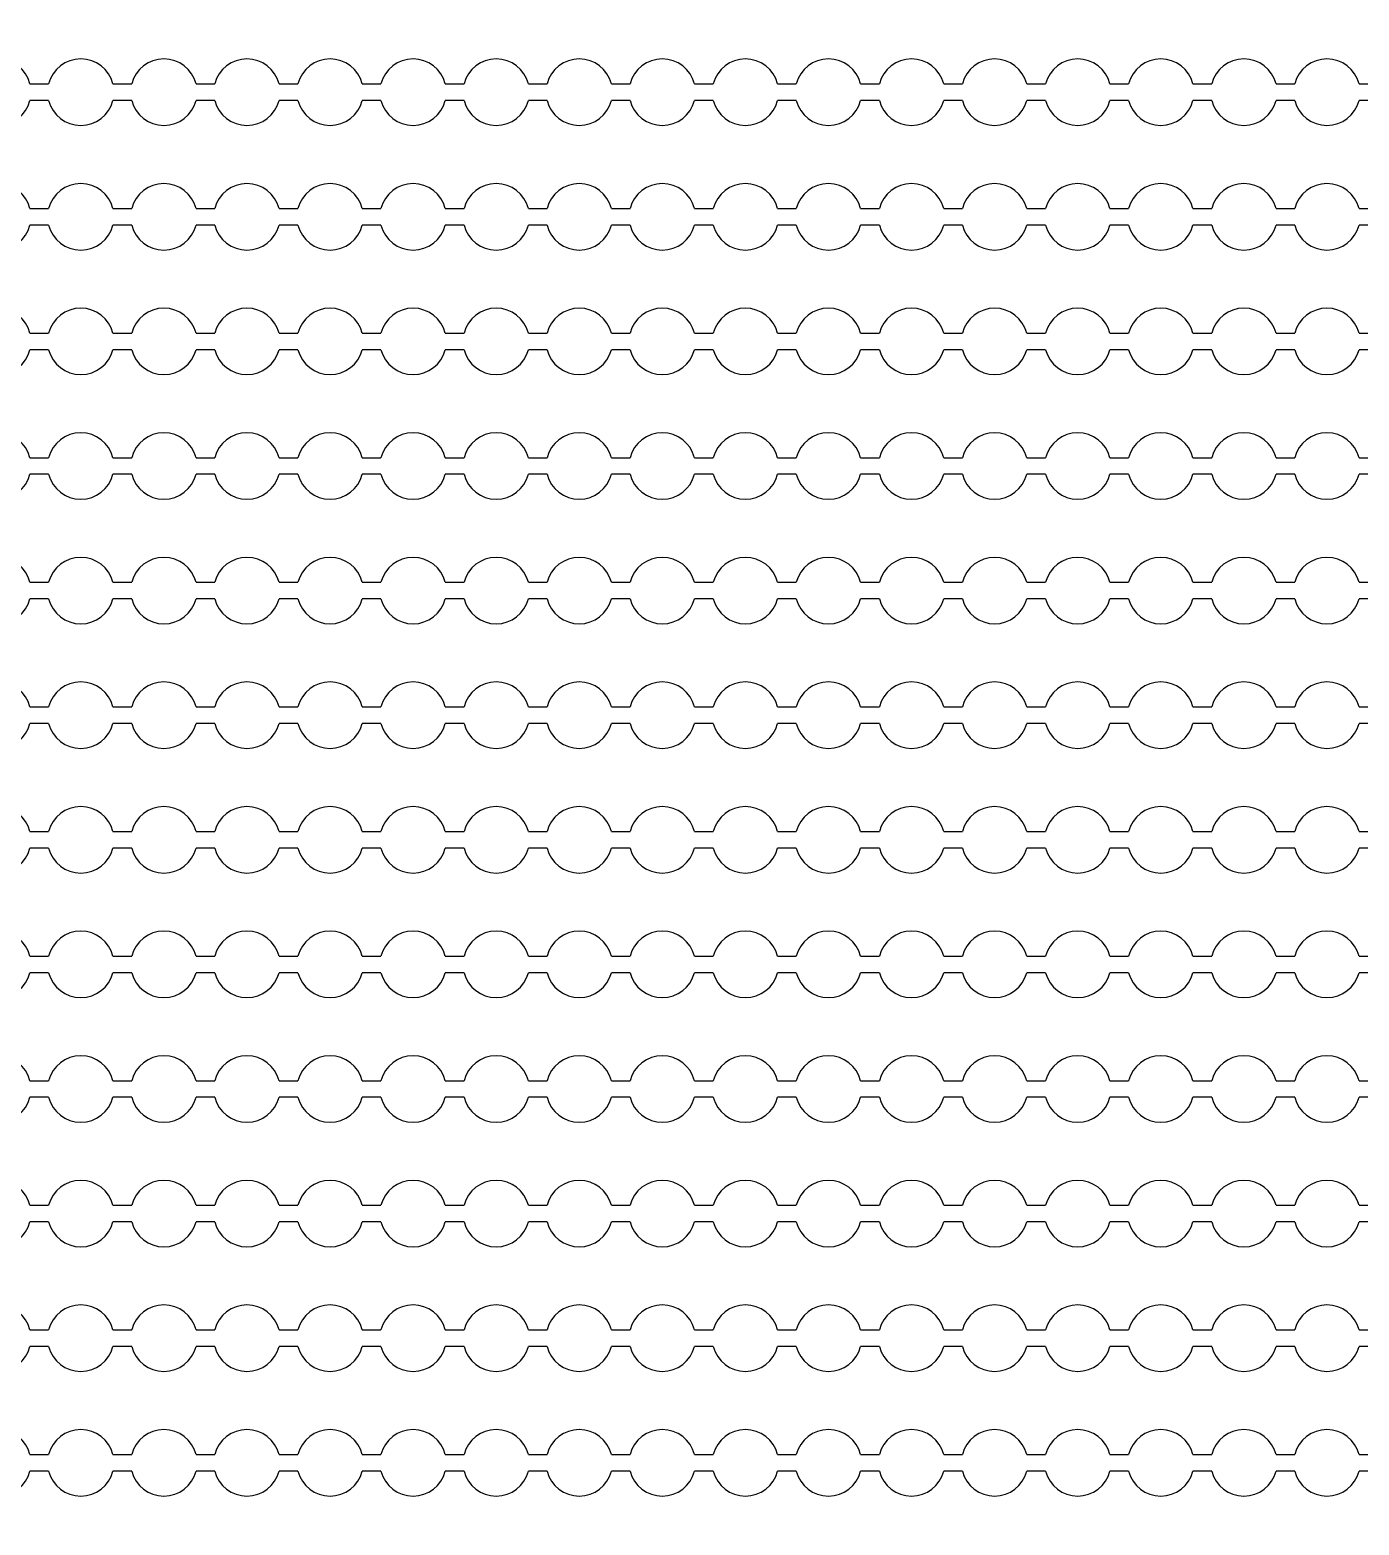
# Model space of a CAD drawing. Extents: x 4056 to 105656, y 4120 to 105720.
# Drawn here: x 32964 to 33764, y 33165 to 34065 of the extents above; entities that cross this region are included whole.
import ezdxf

# ---------------------------------------------------------------- set-up
doc = ezdxf.new("R2010")
doc.units = 13
doc.header["$MEASUREMENT"] = 0
doc.layers.add('Main Layer', color=7, linetype='Continuous', lineweight=0)

msp = doc.modelspace()

# ---------------------------------------------------------------- linework, layer by layer
for p, q in [((32963.87, 34032.98), (32975.14, 34032.98)), ((33013.87, 34032.98), (33025.14, 34032.98)), ((33063.87, 34032.98), (33075.14, 34032.98)), ((33113.87, 34032.98), (33125.14, 34032.98)), ((33163.87, 34032.98), (33175.14, 34032.98)), ((33213.87, 34032.98), (33225.14, 34032.98)), ((33263.87, 34032.98), (33275.14, 34032.98)), ((33313.87, 34032.98), (33325.14, 34032.98)), ((33363.87, 34032.98), (33375.14, 34032.98)), ((33413.87, 34032.98), (33425.14, 34032.98)), ((33463.87, 34032.98), (33475.14, 34032.98)), ((33513.87, 34032.98), (33525.14, 34032.98)), ((33563.87, 34032.98), (33575.14, 34032.98)), ((33613.87, 34032.98), (33625.14, 34032.98)), ((33663.87, 34032.98), (33675.14, 34032.98)), ((33713.87, 34032.98), (33725.14, 34032.98)), ((33763.87, 34032.98), (33775.14, 34032.98)), ((32975.14, 34022.98), (32963.87, 34022.98)), ((33025.14, 34022.98), (33013.87, 34022.98)), ((33075.14, 34022.98), (33063.87, 34022.98)), ((33125.14, 34022.98), (33113.87, 34022.98)), ((33175.14, 34022.98), (33163.87, 34022.98)), ((33225.14, 34022.98), (33213.87, 34022.98)), ((33275.14, 34022.98), (33263.87, 34022.98)), ((33325.14, 34022.98), (33313.87, 34022.98)), ((33375.14, 34022.98), (33363.87, 34022.98)), ((33425.14, 34022.98), (33413.87, 34022.98)), ((33475.14, 34022.98), (33463.87, 34022.98)), ((33525.14, 34022.98), (33513.87, 34022.98)), ((33575.14, 34022.98), (33563.87, 34022.98)), ((33625.14, 34022.98), (33613.87, 34022.98)), ((33675.14, 34022.98), (33663.87, 34022.98)), ((33725.14, 34022.98), (33713.87, 34022.98)), ((33775.14, 34022.98), (33763.87, 34022.98)), ((32963.87, 33957.98), (32975.14, 33957.98)), ((33013.87, 33957.98), (33025.14, 33957.98)), ((33063.87, 33957.98), (33075.14, 33957.98)), ((33113.87, 33957.98), (33125.14, 33957.98)), ((33163.87, 33957.98), (33175.14, 33957.98)), ((33213.87, 33957.98), (33225.14, 33957.98)), ((33263.87, 33957.98), (33275.14, 33957.98)), ((33313.87, 33957.98), (33325.14, 33957.98)), ((33363.87, 33957.98), (33375.14, 33957.98)), ((33413.87, 33957.98), (33425.14, 33957.98)), ((33463.87, 33957.98), (33475.14, 33957.98)), ((33513.87, 33957.98), (33525.14, 33957.98)), ((33563.87, 33957.98), (33575.14, 33957.98)), ((33613.87, 33957.98), (33625.14, 33957.98)), ((33663.87, 33957.98), (33675.14, 33957.98)), ((33713.87, 33957.98), (33725.14, 33957.98)), ((33763.87, 33957.98), (33775.14, 33957.98)), ((32975.14, 33947.98), (32963.87, 33947.98)), ((33025.14, 33947.98), (33013.87, 33947.98)), ((33075.14, 33947.98), (33063.87, 33947.98)), ((33125.14, 33947.98), (33113.87, 33947.98)), ((33175.14, 33947.98), (33163.87, 33947.98)), ((33225.14, 33947.98), (33213.87, 33947.98)), ((33275.14, 33947.98), (33263.87, 33947.98)), ((33325.14, 33947.98), (33313.87, 33947.98)), ((33375.14, 33947.98), (33363.87, 33947.98)), ((33425.14, 33947.98), (33413.87, 33947.98)), ((33475.14, 33947.98), (33463.87, 33947.98)), ((33525.14, 33947.98), (33513.87, 33947.98)), ((33575.14, 33947.98), (33563.87, 33947.98)), ((33625.14, 33947.98), (33613.87, 33947.98)), ((33675.14, 33947.98), (33663.87, 33947.98)), ((33725.14, 33947.98), (33713.87, 33947.98)), ((33775.14, 33947.98), (33763.87, 33947.98)), ((32963.87, 33882.98), (32975.14, 33882.98)), ((33013.87, 33882.98), (33025.14, 33882.98)), ((33063.87, 33882.98), (33075.14, 33882.98)), ((33113.87, 33882.98), (33125.14, 33882.98)), ((33163.87, 33882.98), (33175.14, 33882.98)), ((33213.87, 33882.98), (33225.14, 33882.98)), ((33263.87, 33882.98), (33275.14, 33882.98)), ((33313.87, 33882.98), (33325.14, 33882.98)), ((33363.87, 33882.98), (33375.14, 33882.98)), ((33413.87, 33882.98), (33425.14, 33882.98)), ((33463.87, 33882.98), (33475.14, 33882.98)), ((33513.87, 33882.98), (33525.14, 33882.98)), ((33563.87, 33882.98), (33575.14, 33882.98)), ((33613.87, 33882.98), (33625.14, 33882.98)), ((33663.87, 33882.98), (33675.14, 33882.98)), ((33713.87, 33882.98), (33725.14, 33882.98)), ((33763.87, 33882.98), (33775.14, 33882.98)), ((32975.14, 33872.98), (32963.87, 33872.98)), ((33025.14, 33872.98), (33013.87, 33872.98)), ((33075.14, 33872.98), (33063.87, 33872.98)), ((33125.14, 33872.98), (33113.87, 33872.98)), ((33175.14, 33872.98), (33163.87, 33872.98)), ((33225.14, 33872.98), (33213.87, 33872.98)), ((33275.14, 33872.98), (33263.87, 33872.98)), ((33325.14, 33872.98), (33313.87, 33872.98)), ((33375.14, 33872.98), (33363.87, 33872.98)), ((33425.14, 33872.98), (33413.87, 33872.98)), ((33475.14, 33872.98), (33463.87, 33872.98)), ((33525.14, 33872.98), (33513.87, 33872.98)), ((33575.14, 33872.98), (33563.87, 33872.98)), ((33625.14, 33872.98), (33613.87, 33872.98)), ((33675.14, 33872.98), (33663.87, 33872.98)), ((33725.14, 33872.98), (33713.87, 33872.98)), ((33775.14, 33872.98), (33763.87, 33872.98)), ((32963.87, 33807.98), (32975.14, 33807.98)), ((33013.87, 33807.98), (33025.14, 33807.98)), ((33063.87, 33807.98), (33075.14, 33807.98)), ((33113.87, 33807.98), (33125.14, 33807.98)), ((33163.87, 33807.98), (33175.14, 33807.98)), ((33213.87, 33807.98), (33225.14, 33807.98)), ((33263.87, 33807.98), (33275.14, 33807.98)), ((33313.87, 33807.98), (33325.14, 33807.98)), ((33363.87, 33807.98), (33375.14, 33807.98)), ((33413.87, 33807.98), (33425.14, 33807.98)), ((33463.87, 33807.98), (33475.14, 33807.98)), ((33513.87, 33807.98), (33525.14, 33807.98)), ((33563.87, 33807.98), (33575.14, 33807.98)), ((33613.87, 33807.98), (33625.14, 33807.98)), ((33663.87, 33807.98), (33675.14, 33807.98)), ((33713.87, 33807.98), (33725.14, 33807.98)), ((33763.87, 33807.98), (33775.14, 33807.98)), ((32975.14, 33797.98), (32963.87, 33797.98)), ((33025.14, 33797.98), (33013.87, 33797.98)), ((33075.14, 33797.98), (33063.87, 33797.98)), ((33125.14, 33797.98), (33113.87, 33797.98)), ((33175.14, 33797.98), (33163.87, 33797.98)), ((33225.14, 33797.98), (33213.87, 33797.98)), ((33275.14, 33797.98), (33263.87, 33797.98)), ((33325.14, 33797.98), (33313.87, 33797.98)), ((33375.14, 33797.98), (33363.87, 33797.98)), ((33425.14, 33797.98), (33413.87, 33797.98)), ((33475.14, 33797.98), (33463.87, 33797.98)), ((33525.14, 33797.98), (33513.87, 33797.98)), ((33575.14, 33797.98), (33563.87, 33797.98)), ((33625.14, 33797.98), (33613.87, 33797.98)), ((33675.14, 33797.98), (33663.87, 33797.98)), ((33725.14, 33797.98), (33713.87, 33797.98)), ((33775.14, 33797.98), (33763.87, 33797.98)), ((32963.87, 33732.98), (32975.14, 33732.98)), ((33013.87, 33732.98), (33025.14, 33732.98)), ((33063.87, 33732.98), (33075.14, 33732.98)), ((33113.87, 33732.98), (33125.14, 33732.98)), ((33163.87, 33732.98), (33175.14, 33732.98)), ((33213.87, 33732.98), (33225.14, 33732.98)), ((33263.87, 33732.98), (33275.14, 33732.98)), ((33313.87, 33732.98), (33325.14, 33732.98)), ((33363.87, 33732.98), (33375.14, 33732.98)), ((33413.87, 33732.98), (33425.14, 33732.98)), ((33463.87, 33732.98), (33475.14, 33732.98)), ((33513.87, 33732.98), (33525.14, 33732.98)), ((33563.87, 33732.98), (33575.14, 33732.98)), ((33613.87, 33732.98), (33625.14, 33732.98)), ((33663.87, 33732.98), (33675.14, 33732.98)), ((33713.87, 33732.98), (33725.14, 33732.98)), ((33763.87, 33732.98), (33775.14, 33732.98)), ((32975.14, 33722.98), (32963.87, 33722.98)), ((33025.14, 33722.98), (33013.87, 33722.98)), ((33075.14, 33722.98), (33063.87, 33722.98)), ((33125.14, 33722.98), (33113.87, 33722.98)), ((33175.14, 33722.98), (33163.87, 33722.98)), ((33225.14, 33722.98), (33213.87, 33722.98)), ((33275.14, 33722.98), (33263.87, 33722.98)), ((33325.14, 33722.98), (33313.87, 33722.98)), ((33375.14, 33722.98), (33363.87, 33722.98)), ((33425.14, 33722.98), (33413.87, 33722.98)), ((33475.14, 33722.98), (33463.87, 33722.98)), ((33525.14, 33722.98), (33513.87, 33722.98)), ((33575.14, 33722.98), (33563.87, 33722.98)), ((33625.14, 33722.98), (33613.87, 33722.98)), ((33675.14, 33722.98), (33663.87, 33722.98)), ((33725.14, 33722.98), (33713.87, 33722.98)), ((33775.14, 33722.98), (33763.87, 33722.98)), ((32963.87, 33657.98), (32975.14, 33657.98)), ((33013.87, 33657.98), (33025.14, 33657.98)), ((33063.87, 33657.98), (33075.14, 33657.98)), ((33113.87, 33657.98), (33125.14, 33657.98)), ((33163.87, 33657.98), (33175.14, 33657.98)), ((33213.87, 33657.98), (33225.14, 33657.98)), ((33263.87, 33657.98), (33275.14, 33657.98)), ((33313.87, 33657.98), (33325.14, 33657.98)), ((33363.87, 33657.98), (33375.14, 33657.98)), ((33413.87, 33657.98), (33425.14, 33657.98)), ((33463.87, 33657.98), (33475.14, 33657.98)), ((33513.87, 33657.98), (33525.14, 33657.98)), ((33563.87, 33657.98), (33575.14, 33657.98)), ((33613.87, 33657.98), (33625.14, 33657.98)), ((33663.87, 33657.98), (33675.14, 33657.98)), ((33713.87, 33657.98), (33725.14, 33657.98)), ((33763.87, 33657.98), (33775.14, 33657.98)), ((32975.14, 33647.98), (32963.87, 33647.98)), ((33025.14, 33647.98), (33013.87, 33647.98)), ((33075.14, 33647.98), (33063.87, 33647.98)), ((33125.14, 33647.98), (33113.87, 33647.98)), ((33175.14, 33647.98), (33163.87, 33647.98)), ((33225.14, 33647.98), (33213.87, 33647.98)), ((33275.14, 33647.98), (33263.87, 33647.98)), ((33325.14, 33647.98), (33313.87, 33647.98)), ((33375.14, 33647.98), (33363.87, 33647.98)), ((33425.14, 33647.98), (33413.87, 33647.98)), ((33475.14, 33647.98), (33463.87, 33647.98)), ((33525.14, 33647.98), (33513.87, 33647.98)), ((33575.14, 33647.98), (33563.87, 33647.98)), ((33625.14, 33647.98), (33613.87, 33647.98)), ((33675.14, 33647.98), (33663.87, 33647.98)), ((33725.14, 33647.98), (33713.87, 33647.98)), ((33775.14, 33647.98), (33763.87, 33647.98)), ((32963.87, 33582.98), (32975.14, 33582.98)), ((33013.87, 33582.98), (33025.14, 33582.98)), ((33063.87, 33582.98), (33075.14, 33582.98)), ((33113.87, 33582.98), (33125.14, 33582.98)), ((33163.87, 33582.98), (33175.14, 33582.98)), ((33213.87, 33582.98), (33225.14, 33582.98)), ((33263.87, 33582.98), (33275.14, 33582.98)), ((33313.87, 33582.98), (33325.14, 33582.98)), ((33363.87, 33582.98), (33375.14, 33582.98)), ((33413.87, 33582.98), (33425.14, 33582.98)), ((33463.87, 33582.98), (33475.14, 33582.98)), ((33513.87, 33582.98), (33525.14, 33582.98)), ((33563.87, 33582.98), (33575.14, 33582.98)), ((33613.87, 33582.98), (33625.14, 33582.98)), ((33663.87, 33582.98), (33675.14, 33582.98)), ((33713.87, 33582.98), (33725.14, 33582.98)), ((33763.87, 33582.98), (33775.14, 33582.98)), ((32975.14, 33572.98), (32963.87, 33572.98)), ((33025.14, 33572.98), (33013.87, 33572.98)), ((33075.14, 33572.98), (33063.87, 33572.98)), ((33125.14, 33572.98), (33113.87, 33572.98)), ((33175.14, 33572.98), (33163.87, 33572.98)), ((33225.14, 33572.98), (33213.87, 33572.98)), ((33275.14, 33572.98), (33263.87, 33572.98)), ((33325.14, 33572.98), (33313.87, 33572.98)), ((33375.14, 33572.98), (33363.87, 33572.98)), ((33425.14, 33572.98), (33413.87, 33572.98)), ((33475.14, 33572.98), (33463.87, 33572.98)), ((33525.14, 33572.98), (33513.87, 33572.98)), ((33575.14, 33572.98), (33563.87, 33572.98)), ((33625.14, 33572.98), (33613.87, 33572.98)), ((33675.14, 33572.98), (33663.87, 33572.98)), ((33725.14, 33572.98), (33713.87, 33572.98)), ((33775.14, 33572.98), (33763.87, 33572.98)), ((32963.87, 33507.98), (32975.14, 33507.98)), ((33013.87, 33507.98), (33025.14, 33507.98)), ((33063.87, 33507.98), (33075.14, 33507.98)), ((33113.87, 33507.98), (33125.14, 33507.98)), ((33163.87, 33507.98), (33175.14, 33507.98)), ((33213.87, 33507.98), (33225.14, 33507.98)), ((33263.87, 33507.98), (33275.14, 33507.98)), ((33313.87, 33507.98), (33325.14, 33507.98)), ((33363.87, 33507.98), (33375.14, 33507.98)), ((33413.87, 33507.98), (33425.14, 33507.98)), ((33463.87, 33507.98), (33475.14, 33507.98)), ((33513.87, 33507.98), (33525.14, 33507.98)), ((33563.87, 33507.98), (33575.14, 33507.98)), ((33613.87, 33507.98), (33625.14, 33507.98)), ((33663.87, 33507.98), (33675.14, 33507.98)), ((33713.87, 33507.98), (33725.14, 33507.98)), ((33763.87, 33507.98), (33775.14, 33507.98)), ((32975.14, 33497.98), (32963.87, 33497.98)), ((33025.14, 33497.98), (33013.87, 33497.98)), ((33075.14, 33497.98), (33063.87, 33497.98)), ((33125.14, 33497.98), (33113.87, 33497.98)), ((33175.14, 33497.98), (33163.87, 33497.98)), ((33225.14, 33497.98), (33213.87, 33497.98)), ((33275.14, 33497.98), (33263.87, 33497.98)), ((33325.14, 33497.98), (33313.87, 33497.98)), ((33375.14, 33497.98), (33363.87, 33497.98)), ((33425.14, 33497.98), (33413.87, 33497.98)), ((33475.14, 33497.98), (33463.87, 33497.98)), ((33525.14, 33497.98), (33513.87, 33497.98)), ((33575.14, 33497.98), (33563.87, 33497.98)), ((33625.14, 33497.98), (33613.87, 33497.98)), ((33675.14, 33497.98), (33663.87, 33497.98)), ((33725.14, 33497.98), (33713.87, 33497.98)), ((33775.14, 33497.98), (33763.87, 33497.98)), ((32963.87, 33432.98), (32975.14, 33432.98)), ((33013.87, 33432.98), (33025.14, 33432.98)), ((33063.87, 33432.98), (33075.14, 33432.98)), ((33113.87, 33432.98), (33125.14, 33432.98)), ((33163.87, 33432.98), (33175.14, 33432.98)), ((33213.87, 33432.98), (33225.14, 33432.98)), ((33263.87, 33432.98), (33275.14, 33432.98)), ((33313.87, 33432.98), (33325.14, 33432.98)), ((33363.87, 33432.98), (33375.14, 33432.98)), ((33413.87, 33432.98), (33425.14, 33432.98)), ((33463.87, 33432.98), (33475.14, 33432.98)), ((33513.87, 33432.98), (33525.14, 33432.98)), ((33563.87, 33432.98), (33575.14, 33432.98)), ((33613.87, 33432.98), (33625.14, 33432.98)), ((33663.87, 33432.98), (33675.14, 33432.98)), ((33713.87, 33432.98), (33725.14, 33432.98)), ((33763.87, 33432.98), (33775.14, 33432.98)), ((32975.14, 33422.98), (32963.87, 33422.98)), ((33025.14, 33422.98), (33013.87, 33422.98)), ((33075.14, 33422.98), (33063.87, 33422.98)), ((33125.14, 33422.98), (33113.87, 33422.98)), ((33175.14, 33422.98), (33163.87, 33422.98)), ((33225.14, 33422.98), (33213.87, 33422.98)), ((33275.14, 33422.98), (33263.87, 33422.98)), ((33325.14, 33422.98), (33313.87, 33422.98)), ((33375.14, 33422.98), (33363.87, 33422.98)), ((33425.14, 33422.98), (33413.87, 33422.98)), ((33475.14, 33422.98), (33463.87, 33422.98)), ((33525.14, 33422.98), (33513.87, 33422.98)), ((33575.14, 33422.98), (33563.87, 33422.98)), ((33625.14, 33422.98), (33613.87, 33422.98)), ((33675.14, 33422.98), (33663.87, 33422.98)), ((33725.14, 33422.98), (33713.87, 33422.98)), ((33775.14, 33422.98), (33763.87, 33422.98)), ((32963.87, 33357.98), (32975.14, 33357.98)), ((33013.87, 33357.98), (33025.14, 33357.98)), ((33063.87, 33357.98), (33075.14, 33357.98)), ((33113.87, 33357.98), (33125.14, 33357.98)), ((33163.87, 33357.98), (33175.14, 33357.98)), ((33213.87, 33357.98), (33225.14, 33357.98)), ((33263.87, 33357.98), (33275.14, 33357.98)), ((33313.87, 33357.98), (33325.14, 33357.98)), ((33363.87, 33357.98), (33375.14, 33357.98)), ((33413.87, 33357.98), (33425.14, 33357.98)), ((33463.87, 33357.98), (33475.14, 33357.98)), ((33513.87, 33357.98), (33525.14, 33357.98)), ((33563.87, 33357.98), (33575.14, 33357.98)), ((33613.87, 33357.98), (33625.14, 33357.98)), ((33663.87, 33357.98), (33675.14, 33357.98)), ((33713.87, 33357.98), (33725.14, 33357.98)), ((33763.87, 33357.98), (33775.14, 33357.98)), ((32975.14, 33347.98), (32963.87, 33347.98)), ((33025.14, 33347.98), (33013.87, 33347.98)), ((33075.14, 33347.98), (33063.87, 33347.98)), ((33125.14, 33347.98), (33113.87, 33347.98)), ((33175.14, 33347.98), (33163.87, 33347.98)), ((33225.14, 33347.98), (33213.87, 33347.98)), ((33275.14, 33347.98), (33263.87, 33347.98)), ((33325.14, 33347.98), (33313.87, 33347.98)), ((33375.14, 33347.98), (33363.87, 33347.98)), ((33425.14, 33347.98), (33413.87, 33347.98)), ((33475.14, 33347.98), (33463.87, 33347.98)), ((33525.14, 33347.98), (33513.87, 33347.98)), ((33575.14, 33347.98), (33563.87, 33347.98)), ((33625.14, 33347.98), (33613.87, 33347.98)), ((33675.14, 33347.98), (33663.87, 33347.98)), ((33725.14, 33347.98), (33713.87, 33347.98)), ((33775.14, 33347.98), (33763.87, 33347.98)), ((32963.87, 33282.98), (32975.14, 33282.98)), ((33013.87, 33282.98), (33025.14, 33282.98)), ((33063.87, 33282.98), (33075.14, 33282.98)), ((33113.87, 33282.98), (33125.14, 33282.98)), ((33163.87, 33282.98), (33175.14, 33282.98)), ((33213.87, 33282.98), (33225.14, 33282.98)), ((33263.87, 33282.98), (33275.14, 33282.98)), ((33313.87, 33282.98), (33325.14, 33282.98)), ((33363.87, 33282.98), (33375.14, 33282.98)), ((33413.87, 33282.98), (33425.14, 33282.98)), ((33463.87, 33282.98), (33475.14, 33282.98)), ((33513.87, 33282.98), (33525.14, 33282.98)), ((33563.87, 33282.98), (33575.14, 33282.98)), ((33613.87, 33282.98), (33625.14, 33282.98)), ((33663.87, 33282.98), (33675.14, 33282.98)), ((33713.87, 33282.98), (33725.14, 33282.98)), ((33763.87, 33282.98), (33775.14, 33282.98)), ((32975.14, 33272.98), (32963.87, 33272.98)), ((33025.14, 33272.98), (33013.87, 33272.98)), ((33075.14, 33272.98), (33063.87, 33272.98)), ((33125.14, 33272.98), (33113.87, 33272.98)), ((33175.14, 33272.98), (33163.87, 33272.98)), ((33225.14, 33272.98), (33213.87, 33272.98)), ((33275.14, 33272.98), (33263.87, 33272.98)), ((33325.14, 33272.98), (33313.87, 33272.98)), ((33375.14, 33272.98), (33363.87, 33272.98)), ((33425.14, 33272.98), (33413.87, 33272.98)), ((33475.14, 33272.98), (33463.87, 33272.98)), ((33525.14, 33272.98), (33513.87, 33272.98)), ((33575.14, 33272.98), (33563.87, 33272.98)), ((33625.14, 33272.98), (33613.87, 33272.98)), ((33675.14, 33272.98), (33663.87, 33272.98)), ((33725.14, 33272.98), (33713.87, 33272.98)), ((33775.14, 33272.98), (33763.87, 33272.98)), ((32963.87, 33207.98), (32975.14, 33207.98)), ((33013.87, 33207.98), (33025.14, 33207.98)), ((33063.87, 33207.98), (33075.14, 33207.98)), ((33113.87, 33207.98), (33125.14, 33207.98)), ((33163.87, 33207.98), (33175.14, 33207.98)), ((33213.87, 33207.98), (33225.14, 33207.98)), ((33263.87, 33207.98), (33275.14, 33207.98)), ((33313.87, 33207.98), (33325.14, 33207.98)), ((33363.87, 33207.98), (33375.14, 33207.98)), ((33413.87, 33207.98), (33425.14, 33207.98)), ((33463.87, 33207.98), (33475.14, 33207.98)), ((33513.87, 33207.98), (33525.14, 33207.98)), ((33563.87, 33207.98), (33575.14, 33207.98)), ((33613.87, 33207.98), (33625.14, 33207.98)), ((33663.87, 33207.98), (33675.14, 33207.98)), ((33713.87, 33207.98), (33725.14, 33207.98)), ((33763.87, 33207.98), (33775.14, 33207.98)), ((32975.14, 33197.98), (32963.87, 33197.98)), ((33025.14, 33197.98), (33013.87, 33197.98)), ((33075.14, 33197.98), (33063.87, 33197.98)), ((33125.14, 33197.98), (33113.87, 33197.98)), ((33175.14, 33197.98), (33163.87, 33197.98)), ((33225.14, 33197.98), (33213.87, 33197.98)), ((33275.14, 33197.98), (33263.87, 33197.98)), ((33325.14, 33197.98), (33313.87, 33197.98)), ((33375.14, 33197.98), (33363.87, 33197.98)), ((33425.14, 33197.98), (33413.87, 33197.98)), ((33475.14, 33197.98), (33463.87, 33197.98)), ((33525.14, 33197.98), (33513.87, 33197.98)), ((33575.14, 33197.98), (33563.87, 33197.98)), ((33625.14, 33197.98), (33613.87, 33197.98)), ((33675.14, 33197.98), (33663.87, 33197.98)), ((33725.14, 33197.98), (33713.87, 33197.98)), ((33775.14, 33197.98), (33763.87, 33197.98))]:
    msp.add_line(p, q)
for centre, start, end in [((32944.5, 34027.98), 14.47751, 165.52249), ((32994.5, 34027.98), 14.47751, 165.52249), ((33044.5, 34027.98), 14.47751, 165.52249), ((33094.5, 34027.98), 14.47751, 165.52249), ((33144.5, 34027.98), 14.47751, 165.52249), ((33194.5, 34027.98), 14.47751, 165.52249), ((33244.5, 34027.98), 14.47751, 165.52249), ((33294.5, 34027.98), 14.47751, 165.52249), ((33344.5, 34027.98), 14.47751, 165.52249), ((33394.5, 34027.98), 14.47751, 165.52249), ((33444.5, 34027.98), 14.47751, 165.52249), ((33494.5, 34027.98), 14.47751, 165.52249), ((33544.5, 34027.98), 14.47751, 165.52249), ((33594.5, 34027.98), 14.47751, 165.52249), ((33644.5, 34027.98), 14.47751, 165.52249), ((33694.5, 34027.98), 14.47751, 165.52249), ((33744.5, 34027.98), 14.47751, 165.52249), ((32944.5, 34027.98), 194.47751, 345.52249), ((32994.5, 34027.98), 194.47751, 345.52249), ((33044.5, 34027.98), 194.47751, 345.52249), ((33094.5, 34027.98), 194.47751, 345.52249), ((33144.5, 34027.98), 194.47751, 345.52249), ((33194.5, 34027.98), 194.47751, 345.52249), ((33244.5, 34027.98), 194.47751, 345.52249), ((33294.5, 34027.98), 194.47751, 345.52249), ((33344.5, 34027.98), 194.47751, 345.52249), ((33394.5, 34027.98), 194.47751, 345.52249), ((33444.5, 34027.98), 194.47751, 345.52249), ((33494.5, 34027.98), 194.47751, 345.52249), ((33544.5, 34027.98), 194.47751, 345.52249), ((33594.5, 34027.98), 194.47751, 345.52249), ((33644.5, 34027.98), 194.47751, 345.52249), ((33694.5, 34027.98), 194.47751, 345.52249), ((33744.5, 34027.98), 194.47751, 345.52249), ((32944.5, 33952.98), 14.47751, 165.52249), ((32994.5, 33952.98), 14.47751, 165.52249), ((33044.5, 33952.98), 14.47751, 165.52249), ((33094.5, 33952.98), 14.47751, 165.52249), ((33144.5, 33952.98), 14.47751, 165.52249), ((33194.5, 33952.98), 14.47751, 165.52249), ((33244.5, 33952.98), 14.47751, 165.52249), ((33294.5, 33952.98), 14.47751, 165.52249), ((33344.5, 33952.98), 14.47751, 165.52249), ((33394.5, 33952.98), 14.47751, 165.52249), ((33444.5, 33952.98), 14.47751, 165.52249), ((33494.5, 33952.98), 14.47751, 165.52249), ((33544.5, 33952.98), 14.47751, 165.52249), ((33594.5, 33952.98), 14.47751, 165.52249), ((33644.5, 33952.98), 14.47751, 165.52249), ((33694.5, 33952.98), 14.47751, 165.52249), ((33744.5, 33952.98), 14.47751, 165.52249), ((32944.5, 33952.98), 194.47751, 345.52249), ((32994.5, 33952.98), 194.47751, 345.52249), ((33044.5, 33952.98), 194.47751, 345.52249), ((33094.5, 33952.98), 194.47751, 345.52249), ((33144.5, 33952.98), 194.47751, 345.52249), ((33194.5, 33952.98), 194.47751, 345.52249), ((33244.5, 33952.98), 194.47751, 345.52249), ((33294.5, 33952.98), 194.47751, 345.52249), ((33344.5, 33952.98), 194.47751, 345.52249), ((33394.5, 33952.98), 194.47751, 345.52249), ((33444.5, 33952.98), 194.47751, 345.52249), ((33494.5, 33952.98), 194.47751, 345.52249), ((33544.5, 33952.98), 194.47751, 345.52249), ((33594.5, 33952.98), 194.47751, 345.52249), ((33644.5, 33952.98), 194.47751, 345.52249), ((33694.5, 33952.98), 194.47751, 345.52249), ((33744.5, 33952.98), 194.47751, 345.52249), ((32944.5, 33877.98), 14.47751, 165.52249), ((32994.5, 33877.98), 14.47751, 165.52249), ((33044.5, 33877.98), 14.47751, 165.52249), ((33094.5, 33877.98), 14.47751, 165.52249), ((33144.5, 33877.98), 14.47751, 165.52249), ((33194.5, 33877.98), 14.47751, 165.52249), ((33244.5, 33877.98), 14.47751, 165.52249), ((33294.5, 33877.98), 14.47751, 165.52249), ((33344.5, 33877.98), 14.47751, 165.52249), ((33394.5, 33877.98), 14.47751, 165.52249), ((33444.5, 33877.98), 14.47751, 165.52249), ((33494.5, 33877.98), 14.47751, 165.52249), ((33544.5, 33877.98), 14.47751, 165.52249), ((33594.5, 33877.98), 14.47751, 165.52249), ((33644.5, 33877.98), 14.47751, 165.52249), ((33694.5, 33877.98), 14.47751, 165.52249), ((33744.5, 33877.98), 14.47751, 165.52249), ((32944.5, 33877.98), 194.47751, 345.52249), ((32994.5, 33877.98), 194.47751, 345.52249), ((33044.5, 33877.98), 194.47751, 345.52249), ((33094.5, 33877.98), 194.47751, 345.52249), ((33144.5, 33877.98), 194.47751, 345.52249), ((33194.5, 33877.98), 194.47751, 345.52249), ((33244.5, 33877.98), 194.47751, 345.52249), ((33294.5, 33877.98), 194.47751, 345.52249), ((33344.5, 33877.98), 194.47751, 345.52249), ((33394.5, 33877.98), 194.47751, 345.52249), ((33444.5, 33877.98), 194.47751, 345.52249), ((33494.5, 33877.98), 194.47751, 345.52249), ((33544.5, 33877.98), 194.47751, 345.52249), ((33594.5, 33877.98), 194.47751, 345.52249), ((33644.5, 33877.98), 194.47751, 345.52249), ((33694.5, 33877.98), 194.47751, 345.52249), ((33744.5, 33877.98), 194.47751, 345.52249), ((32944.5, 33802.98), 14.47751, 165.52249), ((32994.5, 33802.98), 14.47751, 165.52249), ((33044.5, 33802.98), 14.47751, 165.52249), ((33094.5, 33802.98), 14.47751, 165.52249), ((33144.5, 33802.98), 14.47751, 165.52249), ((33194.5, 33802.98), 14.47751, 165.52249), ((33244.5, 33802.98), 14.47751, 165.52249), ((33294.5, 33802.98), 14.47751, 165.52249), ((33344.5, 33802.98), 14.47751, 165.52249), ((33394.5, 33802.98), 14.47751, 165.52249), ((33444.5, 33802.98), 14.47751, 165.52249), ((33494.5, 33802.98), 14.47751, 165.52249), ((33544.5, 33802.98), 14.47751, 165.52249), ((33594.5, 33802.98), 14.47751, 165.52249), ((33644.5, 33802.98), 14.47751, 165.52249), ((33694.5, 33802.98), 14.47751, 165.52249), ((33744.5, 33802.98), 14.47751, 165.52249), ((32944.5, 33802.98), 194.47751, 345.52249), ((32994.5, 33802.98), 194.47751, 345.52249), ((33044.5, 33802.98), 194.47751, 345.52249), ((33094.5, 33802.98), 194.47751, 345.52249), ((33144.5, 33802.98), 194.47751, 345.52249), ((33194.5, 33802.98), 194.47751, 345.52249), ((33244.5, 33802.98), 194.47751, 345.52249), ((33294.5, 33802.98), 194.47751, 345.52249), ((33344.5, 33802.98), 194.47751, 345.52249), ((33394.5, 33802.98), 194.47751, 345.52249), ((33444.5, 33802.98), 194.47751, 345.52249), ((33494.5, 33802.98), 194.47751, 345.52249), ((33544.5, 33802.98), 194.47751, 345.52249), ((33594.5, 33802.98), 194.47751, 345.52249), ((33644.5, 33802.98), 194.47751, 345.52249), ((33694.5, 33802.98), 194.47751, 345.52249), ((33744.5, 33802.98), 194.47751, 345.52249), ((32944.5, 33727.98), 14.47751, 165.52249), ((32994.5, 33727.98), 14.47751, 165.52249), ((33044.5, 33727.98), 14.47751, 165.52249), ((33094.5, 33727.98), 14.47751, 165.52249), ((33144.5, 33727.98), 14.47751, 165.52249), ((33194.5, 33727.98), 14.47751, 165.52249), ((33244.5, 33727.98), 14.47751, 165.52249), ((33294.5, 33727.98), 14.47751, 165.52249), ((33344.5, 33727.98), 14.47751, 165.52249), ((33394.5, 33727.98), 14.47751, 165.52249), ((33444.5, 33727.98), 14.47751, 165.52249), ((33494.5, 33727.98), 14.47751, 165.52249), ((33544.5, 33727.98), 14.47751, 165.52249), ((33594.5, 33727.98), 14.47751, 165.52249), ((33644.5, 33727.98), 14.47751, 165.52249), ((33694.5, 33727.98), 14.47751, 165.52249), ((33744.5, 33727.98), 14.47751, 165.52249), ((32944.5, 33727.98), 194.47751, 345.52249), ((32994.5, 33727.98), 194.47751, 345.52249), ((33044.5, 33727.98), 194.47751, 345.52249), ((33094.5, 33727.98), 194.47751, 345.52249), ((33144.5, 33727.98), 194.47751, 345.52249), ((33194.5, 33727.98), 194.47751, 345.52249), ((33244.5, 33727.98), 194.47751, 345.52249), ((33294.5, 33727.98), 194.47751, 345.52249), ((33344.5, 33727.98), 194.47751, 345.52249), ((33394.5, 33727.98), 194.47751, 345.52249), ((33444.5, 33727.98), 194.47751, 345.52249), ((33494.5, 33727.98), 194.47751, 345.52249), ((33544.5, 33727.98), 194.47751, 345.52249), ((33594.5, 33727.98), 194.47751, 345.52249), ((33644.5, 33727.98), 194.47751, 345.52249), ((33694.5, 33727.98), 194.47751, 345.52249), ((33744.5, 33727.98), 194.47751, 345.52249), ((32944.5, 33652.98), 14.47751, 165.52249), ((32994.5, 33652.98), 14.47751, 165.52249), ((33044.5, 33652.98), 14.47751, 165.52249), ((33094.5, 33652.98), 14.47751, 165.52249), ((33144.5, 33652.98), 14.47751, 165.52249), ((33194.5, 33652.98), 14.47751, 165.52249), ((33244.5, 33652.98), 14.47751, 165.52249), ((33294.5, 33652.98), 14.47751, 165.52249), ((33344.5, 33652.98), 14.47751, 165.52249), ((33394.5, 33652.98), 14.47751, 165.52249), ((33444.5, 33652.98), 14.47751, 165.52249), ((33494.5, 33652.98), 14.47751, 165.52249), ((33544.5, 33652.98), 14.47751, 165.52249), ((33594.5, 33652.98), 14.47751, 165.52249), ((33644.5, 33652.98), 14.47751, 165.52249), ((33694.5, 33652.98), 14.47751, 165.52249), ((33744.5, 33652.98), 14.47751, 165.52249), ((32944.5, 33652.98), 194.47751, 345.52249), ((32994.5, 33652.98), 194.47751, 345.52249), ((33044.5, 33652.98), 194.47751, 345.52249), ((33094.5, 33652.98), 194.47751, 345.52249), ((33144.5, 33652.98), 194.47751, 345.52249), ((33194.5, 33652.98), 194.47751, 345.52249), ((33244.5, 33652.98), 194.47751, 345.52249), ((33294.5, 33652.98), 194.47751, 345.52249), ((33344.5, 33652.98), 194.47751, 345.52249), ((33394.5, 33652.98), 194.47751, 345.52249), ((33444.5, 33652.98), 194.47751, 345.52249), ((33494.5, 33652.98), 194.47751, 345.52249), ((33544.5, 33652.98), 194.47751, 345.52249), ((33594.5, 33652.98), 194.47751, 345.52249), ((33644.5, 33652.98), 194.47751, 345.52249), ((33694.5, 33652.98), 194.47751, 345.52249), ((33744.5, 33652.98), 194.47751, 345.52249), ((32944.5, 33577.98), 14.47751, 165.52249), ((32994.5, 33577.98), 14.47751, 165.52249), ((33044.5, 33577.98), 14.47751, 165.52249), ((33094.5, 33577.98), 14.47751, 165.52249), ((33144.5, 33577.98), 14.47751, 165.52249), ((33194.5, 33577.98), 14.47751, 165.52249), ((33244.5, 33577.98), 14.47751, 165.52249), ((33294.5, 33577.98), 14.47751, 165.52249), ((33344.5, 33577.98), 14.47751, 165.52249), ((33394.5, 33577.98), 14.47751, 165.52249), ((33444.5, 33577.98), 14.47751, 165.52249), ((33494.5, 33577.98), 14.47751, 165.52249), ((33544.5, 33577.98), 14.47751, 165.52249), ((33594.5, 33577.98), 14.47751, 165.52249), ((33644.5, 33577.98), 14.47751, 165.52249), ((33694.5, 33577.98), 14.47751, 165.52249), ((33744.5, 33577.98), 14.47751, 165.52249), ((32944.5, 33577.98), 194.47751, 345.52249), ((32994.5, 33577.98), 194.47751, 345.52249), ((33044.5, 33577.98), 194.47751, 345.52249), ((33094.5, 33577.98), 194.47751, 345.52249), ((33144.5, 33577.98), 194.47751, 345.52249), ((33194.5, 33577.98), 194.47751, 345.52249), ((33244.5, 33577.98), 194.47751, 345.52249), ((33294.5, 33577.98), 194.47751, 345.52249), ((33344.5, 33577.98), 194.47751, 345.52249), ((33394.5, 33577.98), 194.47751, 345.52249), ((33444.5, 33577.98), 194.47751, 345.52249), ((33494.5, 33577.98), 194.47751, 345.52249), ((33544.5, 33577.98), 194.47751, 345.52249), ((33594.5, 33577.98), 194.47751, 345.52249), ((33644.5, 33577.98), 194.47751, 345.52249), ((33694.5, 33577.98), 194.47751, 345.52249), ((33744.5, 33577.98), 194.47751, 345.52249), ((32944.5, 33502.98), 14.47751, 165.52249), ((32994.5, 33502.98), 14.47751, 165.52249), ((33044.5, 33502.98), 14.47751, 165.52249), ((33094.5, 33502.98), 14.47751, 165.52249), ((33144.5, 33502.98), 14.47751, 165.52249), ((33194.5, 33502.98), 14.47751, 165.52249), ((33244.5, 33502.98), 14.47751, 165.52249), ((33294.5, 33502.98), 14.47751, 165.52249), ((33344.5, 33502.98), 14.47751, 165.52249), ((33394.5, 33502.98), 14.47751, 165.52249), ((33444.5, 33502.98), 14.47751, 165.52249), ((33494.5, 33502.98), 14.47751, 165.52249), ((33544.5, 33502.98), 14.47751, 165.52249), ((33594.5, 33502.98), 14.47751, 165.52249), ((33644.5, 33502.98), 14.47751, 165.52249), ((33694.5, 33502.98), 14.47751, 165.52249), ((33744.5, 33502.98), 14.47751, 165.52249), ((32944.5, 33502.98), 194.47751, 345.52249), ((32994.5, 33502.98), 194.47751, 345.52249), ((33044.5, 33502.98), 194.47751, 345.52249), ((33094.5, 33502.98), 194.47751, 345.52249), ((33144.5, 33502.98), 194.47751, 345.52249), ((33194.5, 33502.98), 194.47751, 345.52249), ((33244.5, 33502.98), 194.47751, 345.52249), ((33294.5, 33502.98), 194.47751, 345.52249), ((33344.5, 33502.98), 194.47751, 345.52249), ((33394.5, 33502.98), 194.47751, 345.52249), ((33444.5, 33502.98), 194.47751, 345.52249), ((33494.5, 33502.98), 194.47751, 345.52249), ((33544.5, 33502.98), 194.47751, 345.52249), ((33594.5, 33502.98), 194.47751, 345.52249), ((33644.5, 33502.98), 194.47751, 345.52249), ((33694.5, 33502.98), 194.47751, 345.52249), ((33744.5, 33502.98), 194.47751, 345.52249), ((32944.5, 33427.98), 14.47751, 165.52249), ((32994.5, 33427.98), 14.47751, 165.52249), ((33044.5, 33427.98), 14.47751, 165.52249), ((33094.5, 33427.98), 14.47751, 165.52249), ((33144.5, 33427.98), 14.47751, 165.52249), ((33194.5, 33427.98), 14.47751, 165.52249), ((33244.5, 33427.98), 14.47751, 165.52249), ((33294.5, 33427.98), 14.47751, 165.52249), ((33344.5, 33427.98), 14.47751, 165.52249), ((33394.5, 33427.98), 14.47751, 165.52249), ((33444.5, 33427.98), 14.47751, 165.52249), ((33494.5, 33427.98), 14.47751, 165.52249), ((33544.5, 33427.98), 14.47751, 165.52249), ((33594.5, 33427.98), 14.47751, 165.52249), ((33644.5, 33427.98), 14.47751, 165.52249), ((33694.5, 33427.98), 14.47751, 165.52249), ((33744.5, 33427.98), 14.47751, 165.52249), ((32944.5, 33427.98), 194.47751, 345.52249), ((32994.5, 33427.98), 194.47751, 345.52249), ((33044.5, 33427.98), 194.47751, 345.52249), ((33094.5, 33427.98), 194.47751, 345.52249), ((33144.5, 33427.98), 194.47751, 345.52249), ((33194.5, 33427.98), 194.47751, 345.52249), ((33244.5, 33427.98), 194.47751, 345.52249), ((33294.5, 33427.98), 194.47751, 345.52249), ((33344.5, 33427.98), 194.47751, 345.52249), ((33394.5, 33427.98), 194.47751, 345.52249), ((33444.5, 33427.98), 194.47751, 345.52249), ((33494.5, 33427.98), 194.47751, 345.52249), ((33544.5, 33427.98), 194.47751, 345.52249), ((33594.5, 33427.98), 194.47751, 345.52249), ((33644.5, 33427.98), 194.47751, 345.52249), ((33694.5, 33427.98), 194.47751, 345.52249), ((33744.5, 33427.98), 194.47751, 345.52249), ((32944.5, 33352.98), 14.47751, 165.52249), ((32994.5, 33352.98), 14.47751, 165.52249), ((33044.5, 33352.98), 14.47751, 165.52249), ((33094.5, 33352.98), 14.47751, 165.52249), ((33144.5, 33352.98), 14.47751, 165.52249), ((33194.5, 33352.98), 14.47751, 165.52249), ((33244.5, 33352.98), 14.47751, 165.52249), ((33294.5, 33352.98), 14.47751, 165.52249), ((33344.5, 33352.98), 14.47751, 165.52249), ((33394.5, 33352.98), 14.47751, 165.52249), ((33444.5, 33352.98), 14.47751, 165.52249), ((33494.5, 33352.98), 14.47751, 165.52249), ((33544.5, 33352.98), 14.47751, 165.52249), ((33594.5, 33352.98), 14.47751, 165.52249), ((33644.5, 33352.98), 14.47751, 165.52249), ((33694.5, 33352.98), 14.47751, 165.52249), ((33744.5, 33352.98), 14.47751, 165.52249), ((32944.5, 33352.98), 194.47751, 345.52249), ((32994.5, 33352.98), 194.47751, 345.52249), ((33044.5, 33352.98), 194.47751, 345.52249), ((33094.5, 33352.98), 194.47751, 345.52249), ((33144.5, 33352.98), 194.47751, 345.52249), ((33194.5, 33352.98), 194.47751, 345.52249), ((33244.5, 33352.98), 194.47751, 345.52249), ((33294.5, 33352.98), 194.47751, 345.52249), ((33344.5, 33352.98), 194.47751, 345.52249), ((33394.5, 33352.98), 194.47751, 345.52249), ((33444.5, 33352.98), 194.47751, 345.52249), ((33494.5, 33352.98), 194.47751, 345.52249), ((33544.5, 33352.98), 194.47751, 345.52249), ((33594.5, 33352.98), 194.47751, 345.52249), ((33644.5, 33352.98), 194.47751, 345.52249), ((33694.5, 33352.98), 194.47751, 345.52249), ((33744.5, 33352.98), 194.47751, 345.52249), ((32944.5, 33277.98), 14.47751, 165.52249), ((32994.5, 33277.98), 14.47751, 165.52249), ((33044.5, 33277.98), 14.47751, 165.52249), ((33094.5, 33277.98), 14.47751, 165.52249), ((33144.5, 33277.98), 14.47751, 165.52249), ((33194.5, 33277.98), 14.47751, 165.52249), ((33244.5, 33277.98), 14.47751, 165.52249), ((33294.5, 33277.98), 14.47751, 165.52249), ((33344.5, 33277.98), 14.47751, 165.52249), ((33394.5, 33277.98), 14.47751, 165.52249), ((33444.5, 33277.98), 14.47751, 165.52249), ((33494.5, 33277.98), 14.47751, 165.52249), ((33544.5, 33277.98), 14.47751, 165.52249), ((33594.5, 33277.98), 14.47751, 165.52249), ((33644.5, 33277.98), 14.47751, 165.52249), ((33694.5, 33277.98), 14.47751, 165.52249), ((33744.5, 33277.98), 14.47751, 165.52249), ((32944.5, 33277.98), 194.47751, 345.52249), ((32994.5, 33277.98), 194.47751, 345.52249), ((33044.5, 33277.98), 194.47751, 345.52249), ((33094.5, 33277.98), 194.47751, 345.52249), ((33144.5, 33277.98), 194.47751, 345.52249), ((33194.5, 33277.98), 194.47751, 345.52249), ((33244.5, 33277.98), 194.47751, 345.52249), ((33294.5, 33277.98), 194.47751, 345.52249), ((33344.5, 33277.98), 194.47751, 345.52249), ((33394.5, 33277.98), 194.47751, 345.52249), ((33444.5, 33277.98), 194.47751, 345.52249), ((33494.5, 33277.98), 194.47751, 345.52249), ((33544.5, 33277.98), 194.47751, 345.52249), ((33594.5, 33277.98), 194.47751, 345.52249), ((33644.5, 33277.98), 194.47751, 345.52249), ((33694.5, 33277.98), 194.47751, 345.52249), ((33744.5, 33277.98), 194.47751, 345.52249), ((32944.5, 33202.98), 14.47751, 165.52249), ((32994.5, 33202.98), 14.47751, 165.52249), ((33044.5, 33202.98), 14.47751, 165.52249), ((33094.5, 33202.98), 14.47751, 165.52249), ((33144.5, 33202.98), 14.47751, 165.52249), ((33194.5, 33202.98), 14.47751, 165.52249), ((33244.5, 33202.98), 14.47751, 165.52249), ((33294.5, 33202.98), 14.47751, 165.52249), ((33344.5, 33202.98), 14.47751, 165.52249), ((33394.5, 33202.98), 14.47751, 165.52249), ((33444.5, 33202.98), 14.47751, 165.52249), ((33494.5, 33202.98), 14.47751, 165.52249), ((33544.5, 33202.98), 14.47751, 165.52249), ((33594.5, 33202.98), 14.47751, 165.52249), ((33644.5, 33202.98), 14.47751, 165.52249), ((33694.5, 33202.98), 14.47751, 165.52249), ((33744.5, 33202.98), 14.47751, 165.52249), ((32944.5, 33202.98), 194.47751, 345.52249), ((32994.5, 33202.98), 194.47751, 345.52249), ((33044.5, 33202.98), 194.47751, 345.52249), ((33094.5, 33202.98), 194.47751, 345.52249), ((33144.5, 33202.98), 194.47751, 345.52249), ((33194.5, 33202.98), 194.47751, 345.52249), ((33244.5, 33202.98), 194.47751, 345.52249), ((33294.5, 33202.98), 194.47751, 345.52249), ((33344.5, 33202.98), 194.47751, 345.52249), ((33394.5, 33202.98), 194.47751, 345.52249), ((33444.5, 33202.98), 194.47751, 345.52249), ((33494.5, 33202.98), 194.47751, 345.52249), ((33544.5, 33202.98), 194.47751, 345.52249), ((33594.5, 33202.98), 194.47751, 345.52249), ((33644.5, 33202.98), 194.47751, 345.52249), ((33694.5, 33202.98), 194.47751, 345.52249), ((33744.5, 33202.98), 194.47751, 345.52249)]:
    msp.add_arc(centre, 20, start, end)
at = {"layer": 'Main Layer'}
msp.add_circle((54856, 54920.5), 50800, dxfattribs=at)

doc.saveas('drawing.dxf')
